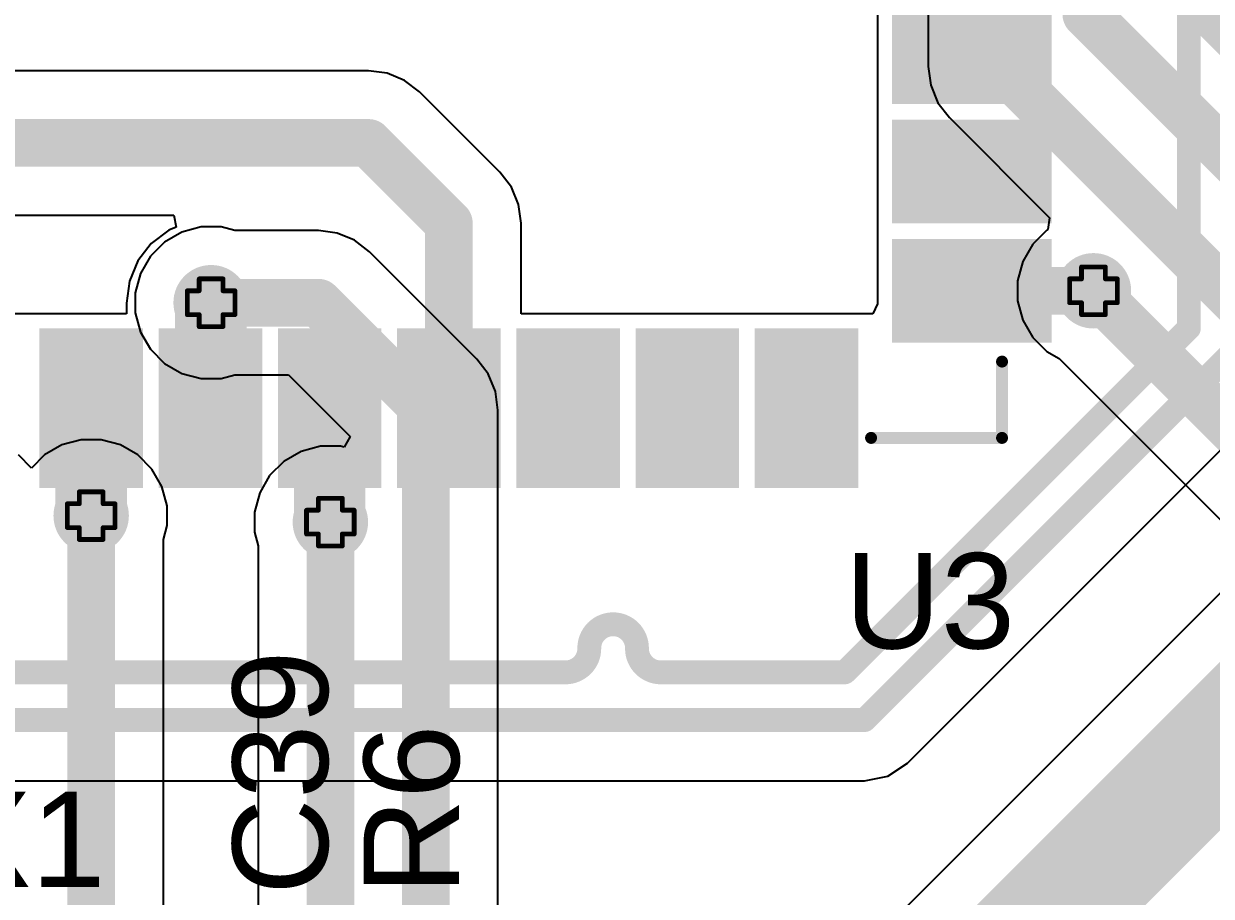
# Model space of a CAD drawing. Header units: inches. Extents: x -60 to 307, y -25 to 134.
# Drawn here: x 21.65 to 34.3, y 24.67 to 33.96 of the extents above; entities that cross this region are included whole.
import ezdxf

# ---------------------------------------------------------------- set-up
doc = ezdxf.new("R2010")
doc.units = ezdxf.units.IN
for name, color, linetype in [('BOARD OUTLINE', 216, 'Continuous'), ('Bottom Layer', 5, 'Continuous'), ('Bottom Solder', 6, 'Continuous'), ('Drill Drawing', 1, 'Continuous'), ('Top Layer', 1, 'Continuous'), ('Top Overlay', 2, 'Continuous'), ('Top Paste', 8, 'Continuous'), ('Top Solder', 216, 'Continuous'), ('Via Holes', 16, 'Continuous')]:
    doc.layers.add(name, color=color, linetype=linetype)
doc.styles.add('Arial', font='', dxfattribs={"height": 0.2})
doc.styles.get('Arial').set_extended_font_data('Arial')

# ---------------------------------------------------------------- blocks, each defined once
blk = doc.blocks.new('41_SMD_M______10')
at = {"layer": 'Top Layer'}
for points in [[(8.00000051, -4.63999961), (9.500000049999999, -4.63999961), (9.500000049999999, -5.54000035), (8.00000051, -5.54000035)], [(8.00000051, -5.90999961), (9.500000049999999, -5.90999961), (9.500000049999999, -6.810000349999999), (8.00000051, -6.810000349999999)], [(8.00000051, -7.179999609999999), (9.500000049999999, -7.179999609999999), (9.500000049999999, -8.080000349999999), (8.00000051, -8.080000349999999)], [(-1.07999911, -9.62999979), (-1.07999911, -8.13000025), (-0.1799983699999999, -8.13000025), (-0.1799983700000001, -9.62999979)], [(0.1900008899999999, -9.62999979), (0.1900008900000001, -8.13000025), (1.09000163, -8.13000025), (1.09000163, -9.62999979)], [(1.46000089, -9.62999979), (1.46000089, -8.13000025), (2.36000163, -8.13000025), (2.36000163, -9.62999979)], [(2.73000089, -9.62999979), (2.73000089, -8.13000025), (3.63000163, -8.13000025), (3.63000163, -9.62999979)], [(4.00000089, -9.62999979), (4.00000089, -8.13000025), (4.900001629999999, -8.13000025), (4.900001629999999, -9.62999979)], [(5.270000889999999, -9.62999979), (5.270000889999999, -8.13000025), (6.17000163, -8.13000025), (6.17000163, -9.62999979)], [(6.54000089, -9.62999979), (6.54000089, -8.13000025), (7.44000163, -8.13000025), (7.44000163, -9.62999979)]]:
    blk.add_hatch(color=1, dxfattribs=at).paths.add_polyline_path(points)
at = {"layer": 'Top Paste'}
for points in [[(8.00000051, -4.63999961), (9.500000049999999, -4.63999961), (9.500000049999999, -5.54000035), (8.00000051, -5.54000035)], [(8.00000051, -5.90999961), (9.500000049999999, -5.90999961), (9.500000049999999, -6.810000349999999), (8.00000051, -6.810000349999999)], [(8.00000051, -7.179999609999999), (9.500000049999999, -7.179999609999999), (9.500000049999999, -8.080000349999999), (8.00000051, -8.080000349999999)], [(-1.07999911, -9.62999979), (-1.07999911, -8.13000025), (-0.1799983699999999, -8.13000025), (-0.1799983700000001, -9.62999979)], [(0.1900008899999999, -9.62999979), (0.1900008900000001, -8.13000025), (1.09000163, -8.13000025), (1.09000163, -9.62999979)], [(1.46000089, -9.62999979), (1.46000089, -8.13000025), (2.36000163, -8.13000025), (2.36000163, -9.62999979)], [(2.73000089, -9.62999979), (2.73000089, -8.13000025), (3.63000163, -8.13000025), (3.63000163, -9.62999979)], [(4.00000089, -9.62999979), (4.00000089, -8.13000025), (4.900001629999999, -8.13000025), (4.900001629999999, -9.62999979)], [(5.270000889999999, -9.62999979), (5.270000889999999, -8.13000025), (6.17000163, -8.13000025), (6.17000163, -9.62999979)], [(6.54000089, -9.62999979), (6.54000089, -8.13000025), (7.44000163, -8.13000025), (7.44000163, -9.62999979)]]:
    blk.add_hatch(color=8, dxfattribs=at).paths.add_polyline_path(points)
at = {"layer": 'Top Solder'}
for points in [[(7.89840051, -4.53839961), (9.601600049999998, -4.53839961), (9.601600049999998, -5.64160035), (7.89840051, -5.64160035)], [(7.89840051, -5.808399609999999), (9.601600049999998, -5.808399609999999), (9.601600049999998, -6.91160035), (7.89840051, -6.91160035)], [(7.89840051, -7.078399609999999), (9.601600049999998, -7.078399609999999), (9.601600049999998, -8.18160035), (7.89840051, -8.18160035)], [(-1.18159911, -9.731599789999999), (-1.18159911, -8.02840025), (-0.0783983699999999, -8.02840025), (-0.0783983700000001, -9.731599789999999)], [(0.0884008899999999, -9.731599789999999), (0.0884008900000001, -8.02840025), (1.19160163, -8.02840025), (1.19160163, -9.731599789999999)], [(1.35840089, -9.731599789999999), (1.35840089, -8.02840025), (2.46160163, -8.02840025), (2.46160163, -9.731599789999999)], [(2.62840089, -9.731599789999999), (2.62840089, -8.02840025), (3.73160163, -8.02840025), (3.73160163, -9.731599789999999)], [(3.89840089, -9.731599789999999), (3.89840089, -8.02840025), (5.00160163, -8.02840025), (5.00160163, -9.731599789999999)], [(5.16840089, -9.731599789999999), (5.16840089, -8.02840025), (6.27160163, -8.02840025), (6.27160163, -9.731599789999999)], [(6.43840089, -9.731599789999999), (6.43840089, -8.02840025), (7.54160163, -8.02840025), (7.54160163, -9.731599789999999)]]:
    blk.add_hatch(color=216, dxfattribs=at).paths.add_polyline_path(points)
at = {"layer": 'Top Overlay', "const_width": 0.127}
for points in [[(9.0718005, -9.19680152), (9.0718005, -8.38400152)], [(7.67679948, -9.19680152), (9.0718005, -9.19680152)]]:
    blk.add_lwpolyline(points, dxfattribs=at)
at = {"layer": 'Top Overlay', "const_width": 0.0635}
for points in [[(9.0400505, -8.38400152, 1), (9.103550499999999, -8.38400152, 1)], [(7.645049479999999, -9.19680152, 1), (7.708549479999999, -9.19680152, 1)], [(9.0400505, -9.19680152, 1), (9.103550499999999, -9.19680152, 1)], [(9.0400505, -9.19680152, 1), (9.103550499999999, -9.19680152, 1)]]:
    blk.add_lwpolyline(points, format="xyb", close=True, dxfattribs=at)

msp = doc.modelspace()

# ---------------------------------------------------------------- hatches: boundary and pattern name
at = {"layer": 'Bottom Layer'}
h = msp.add_hatch(color=5, dxfattribs=at)
edge = h.paths.add_edge_path()
edge.add_arc((33.04539999999999, 31.115), 0.2999994, 0, 360)
h = msp.add_hatch(color=5, dxfattribs=at)
edge = h.paths.add_edge_path()
edge.add_arc((23.6474, 30.988), 0.2999994, 0, 360)
h = msp.add_hatch(color=5, dxfattribs=at)
edge = h.paths.add_edge_path()
edge.add_arc((22.37000098, 28.72000098), 0.2999994, 0, 360)
h = msp.add_hatch(color=5, dxfattribs=at)
edge = h.paths.add_edge_path()
edge.add_arc((24.91755748, 28.65135748), 0.2999994, 0, 360)
at = {"layer": 'Bottom Solder'}
h = msp.add_hatch(color=6, dxfattribs=at)
edge = h.paths.add_edge_path()
edge.add_arc((33.04539999999999, 31.115), 0.4015993999999999, 0, 360)
h = msp.add_hatch(color=6, dxfattribs=at)
edge = h.paths.add_edge_path()
edge.add_arc((23.6474, 30.988), 0.4015993999999999, 0, 360)
h = msp.add_hatch(color=6, dxfattribs=at)
edge = h.paths.add_edge_path()
edge.add_arc((22.37000098, 28.72000098), 0.4015993999999999, 0, 360)
h = msp.add_hatch(color=6, dxfattribs=at)
edge = h.paths.add_edge_path()
edge.add_arc((24.91755748, 28.65135748), 0.4015993999999999, 0, 360)
at = {"layer": 'Top Layer'}
h = msp.add_hatch(color=1, dxfattribs=at)
edge = h.paths.add_edge_path()
edge.add_arc((33.04539999999999, 31.115), 0.2999994, 0, 360)
h = msp.add_hatch(color=1, dxfattribs=at)
edge = h.paths.add_edge_path()
edge.add_arc((23.6474, 30.988), 0.2999994, 0, 360)
h = msp.add_hatch(color=1, dxfattribs=at)
edge = h.paths.add_edge_path()
edge.add_arc((22.37000098, 28.72000098), 0.2999994, 0, 360)
h = msp.add_hatch(color=1, dxfattribs=at)
edge = h.paths.add_edge_path()
edge.add_arc((24.91755748, 28.65135748), 0.2999994, 0, 360)
at = {"layer": 'Top Solder'}
h = msp.add_hatch(color=216, dxfattribs=at)
edge = h.paths.add_edge_path()
edge.add_arc((33.04539999999999, 31.115), 0.4015993999999999, 0, 360)
h = msp.add_hatch(color=216, dxfattribs=at)
edge = h.paths.add_edge_path()
edge.add_arc((23.6474, 30.988), 0.4015993999999999, 0, 360)
h = msp.add_hatch(color=216, dxfattribs=at)
edge = h.paths.add_edge_path()
edge.add_arc((22.37000098, 28.72000098), 0.4015993999999999, 0, 360)
h = msp.add_hatch(color=216, dxfattribs=at)
edge = h.paths.add_edge_path()
edge.add_arc((24.91755748, 28.65135748), 0.4015993999999999, 0, 360)
at = {"layer": 'Via Holes'}
h = msp.add_hatch(color=7, dxfattribs=at)
edge = h.paths.add_edge_path()
edge.add_arc((33.04539999999999, 31.115), 0.1499997, 0, 360)
h = msp.add_hatch(color=7, dxfattribs=at)
edge = h.paths.add_edge_path()
edge.add_arc((23.6474, 30.988), 0.1499997, 0, 360)
h = msp.add_hatch(color=7, dxfattribs=at)
edge = h.paths.add_edge_path()
edge.add_arc((22.37000098, 28.72000098), 0.1499997, 0, 360)
h = msp.add_hatch(color=7, dxfattribs=at)
edge = h.paths.add_edge_path()
edge.add_arc((24.91755748, 28.65135748), 0.1499997, 0, 360)

# ---------------------------------------------------------------- linework, layer by layer
at = {"layer": 'BOARD OUTLINE', "const_width": 0.254}
msp.add_lwpolyline([(33.88973156, 54.23826084, -6.230382161824239), (11.98354728, 54.26044266)], format="xyb", dxfattribs=at)
at = {"layer": 'Bottom Layer'}
for p, q in [((31.28622394, 40.21191855999999), (31.28622394, 33.50259999999999)), ((31.28622394, 33.50259999999999), (31.31241134, 33.30367735999999)), ((31.31241134, 33.30367735999999), (31.389193, 33.11831069999999)), ((31.389193, 33.11831069999999), (31.51133398, 32.95913398)), ((31.51133398, 32.95913398), (32.5767192, 31.89374876)), ((32.5767192, 31.89374876), (32.56014316, 31.76783334)), ((23.5410248, 31.7959994), (23.33552356, 31.74093474)), ((23.7537752, 31.7959994), (23.5410248, 31.7959994)), ((23.90090216, 31.75657606), (23.7537752, 31.7959994)), ((24.7904, 31.75657606), (23.90090216, 31.75657606)), ((24.98932264, 31.73038866), (24.7904, 31.75657606)), ((32.54927704, 31.76155954), (32.39884046, 31.61112296)), ((32.56014316, 31.76783334), (32.54927704, 31.76155954)), ((23.15127704, 31.63455954), (23.00084046, 31.48412296)), ((23.33552356, 31.74093474), (23.15127704, 31.63455954)), ((25.1746893, 31.653607), (24.98932264, 31.73038866)), ((25.33386602, 31.53146602), (25.1746893, 31.653607)), ((26.47686602, 30.38846602), (25.33386602, 31.53146602)), ((32.39884046, 31.61112296), (32.29246526, 31.42687644)), ((23.00084046, 31.48412296), (22.89446526, 31.29987643999999)), ((32.29246526, 31.42687644), (32.23740059999999, 31.2213752)), ((22.89446526, 31.29987643999999), (22.8394006, 31.0943752)), ((32.23740059999999, 31.2213752), (32.23740059999999, 31.0086248)), ((22.8394006, 31.0943752), (22.8394006, 30.8816248)), ((32.23740059999999, 31.0086248), (32.29246526, 30.80312356)), ((22.8394006, 30.8816248), (22.89446526, 30.67612356)), ((32.29246526, 30.80312356), (32.39884046, 30.61887704)), ((22.89446526, 30.67612356), (23.00084046, 30.49187704)), ((32.39884046, 30.61887704), (32.54927704, 30.46844046)), ((23.00084046, 30.49187704), (23.15127704, 30.34144046)), ((26.599007, 30.2292893), (26.47686602, 30.38846602)), ((32.54927704, 30.46844046), (32.68118432, 30.39228364)), ((32.68118432, 30.39228364), (44.12092776, 18.95254274)), ((23.15127704, 30.34144046), (23.33552356, 30.23506526)), ((23.33552356, 30.23506526), (23.5410248, 30.1800006)), ((23.5410248, 30.1800006), (23.7537752, 30.1800006)), ((23.7537752, 30.1800006), (23.90090216, 30.21942394)), ((23.90090216, 30.21942394), (24.47204402, 30.21942394)), ((24.47204402, 30.21942394), (25.1287026, 29.56276536)), ((26.67578866, 30.04392264), (26.599007, 30.2292893)), ((26.70197606, 29.845), (26.67578866, 30.04392264)), ((26.70197606, 23.1929178), (26.70197606, 29.845)), ((22.05812454, 29.47293572), (21.87387802, 29.36656052)), ((22.26362578, 29.52800038), (22.05812454, 29.47293572)), ((22.47637618, 29.52800038), (22.26362578, 29.52800038)), ((22.68187742, 29.47293572), (22.47637618, 29.52800038)), ((22.86612394, 29.36656052), (22.68187742, 29.47293572)), ((25.1287026, 29.56276536), (25.06296232, 29.4488997)), ((21.73500098, 29.22768348), (21.59612394, 29.36656052)), ((21.87387802, 29.36656052), (21.73500098, 29.22768348)), ((23.01656052, 29.21612394), (22.86612394, 29.36656052)), ((24.60568104, 29.40429222), (24.42143452, 29.29791702)), ((24.81118228, 29.45935688), (24.60568104, 29.40429222)), ((25.02393268, 29.45935688), (24.81118228, 29.45935688)), ((25.06296232, 29.4488997), (25.02393268, 29.45935688)), ((24.42143452, 29.29791702), (24.27099794, 29.14748044)), ((23.12293572, 29.03187742), (23.01656052, 29.21612394)), ((24.27099794, 29.14748044), (24.16462274, 28.96323392)), ((23.17800038, 28.82637618), (23.12293572, 29.03187742)), ((24.16462274, 28.96323392), (24.10955808, 28.75773268)), ((23.17800038, 28.61362578), (23.17800038, 28.82637618)), ((24.10955808, 28.75773268), (24.10955808, 28.54498228)), ((23.13857704, 28.46649881999999), (23.17800038, 28.61362578)), ((23.13857704, 22.71215422), (23.13857704, 28.46649881999999)), ((24.10955808, 28.54498228), (24.14898142, 28.39785532)), ((24.14898142, 28.39785532), (24.14898142, 22.6535996))]:
    msp.add_line(p, q, dxfattribs=at)
at = {"layer": 'Bottom Layer', "const_width": 0.508}
for points in [[(32.9692, 34.0614), (32.9692, 42.545)], [(32.0548, 33.50259999999999), (32.0548, 40.530272)], [(33.8836, 34.4932), (43.688, 24.6888)], [(32.9692, 34.0614), (43.2562, 23.7744)], [(32.0548, 33.50259999999999), (43.4594, 22.098)], [(33.04539999999999, 31.115), (44.6644014, 19.4959986)], [(23.6474, 30.988), (24.7904, 30.988)], [(24.7904, 30.988), (25.9334, 29.845)], [(25.9334, 17.2974), (25.9334, 29.845)], [(22.37000098, 20.79799752), (22.37000098, 28.72000098)], [(24.91755748, 17.47005904), (24.91755748, 28.65135748)]]:
    msp.add_lwpolyline(points, dxfattribs=at)
at = {"layer": 'Bottom Layer', "const_width": 0.254}
for points in [[(32.8422, 34.0614, 1), (33.0962, 34.0614, 1)], [(32.8422, 34.0614, 1), (33.0962, 34.0614, 1)], [(31.92779999999999, 33.50259999999999, 1), (32.1818, 33.50259999999999, 1)], [(31.92779999999999, 33.50259999999999, 1), (32.1818, 33.50259999999999, 1)], [(32.9184, 31.115, 1), (33.1724, 31.115, 1)], [(23.5204, 30.988, 1), (23.7744, 30.988, 1)], [(24.6634, 30.988, 1), (24.9174, 30.988, 1)], [(24.6634, 30.988, 1), (24.9174, 30.988, 1)], [(25.8064, 29.845, 1), (26.0604, 29.845, 1)], [(25.8064, 29.845, 1), (26.0604, 29.845, 1)], [(22.24300098, 28.72000098, 1), (22.49700098, 28.72000098, 1)], [(24.79055748, 28.65135748, 1), (25.04455748, 28.65135748, 1)]]:
    msp.add_lwpolyline(points, format="xyb", close=True, dxfattribs=at)
at = {"layer": 'Drill Drawing', "const_width": 0.0508}
for points in [[(32.9184, 31.242), (32.9184, 31.369)], [(32.9184, 31.369), (33.1724, 31.369)], [(33.1724, 31.242), (33.1724, 31.369)], [(23.5204, 31.115), (23.5204, 31.242)], [(23.5204, 31.242), (23.7744, 31.242)], [(23.7744, 31.115), (23.7744, 31.242)], [(32.7914, 30.988), (32.7914, 31.242)], [(32.7914, 31.242), (32.9184, 31.242)], [(33.1724, 31.242), (33.2994, 31.242)], [(33.2994, 30.988), (33.2994, 31.242)], [(23.3934, 30.861), (23.3934, 31.115)], [(23.3934, 31.115), (23.5204, 31.115)], [(23.7744, 31.115), (23.9014, 31.115)], [(23.9014, 30.861), (23.9014, 31.115)], [(32.7914, 30.988), (32.9184, 30.988)], [(32.9184, 30.861), (32.9184, 30.988)], [(33.1724, 30.988), (33.2994, 30.988)], [(33.1724, 30.861), (33.1724, 30.988)], [(23.3934, 30.861), (23.5204, 30.861)], [(23.5204, 30.734), (23.5204, 30.861)], [(23.7744, 30.861), (23.9014, 30.861)], [(23.7744, 30.734), (23.7744, 30.861)], [(32.9184, 30.861), (33.1724, 30.861)], [(23.5204, 30.734), (23.7744, 30.734)], [(22.24300098, 28.84700098), (22.24300098, 28.97400098)], [(22.24300098, 28.97400098), (22.49700098, 28.97400098)], [(22.49700098, 28.84700098), (22.49700098, 28.97400098)], [(22.11600098, 28.59300098), (22.11600098, 28.84700098)], [(22.11600098, 28.84700098), (22.24300098, 28.84700098)], [(22.49700098, 28.84700098), (22.62400098, 28.84700098)], [(22.62400098, 28.59300098), (22.62400098, 28.84700098)], [(24.79055748, 28.77835748), (24.79055748, 28.90535748)], [(24.79055748, 28.90535748), (25.04455748, 28.90535748)], [(25.04455748, 28.77835748), (25.04455748, 28.90535748)], [(24.66355748, 28.52435748), (24.66355748, 28.77835748)], [(24.66355748, 28.77835748), (24.79055748, 28.77835748)], [(25.04455748, 28.77835748), (25.17155748, 28.77835748)], [(25.17155748, 28.52435748), (25.17155748, 28.77835748)], [(22.11600098, 28.59300098), (22.24300098, 28.59300098)], [(22.24300098, 28.46600098), (22.24300098, 28.59300098)], [(22.49700098, 28.59300098), (22.62400098, 28.59300098)], [(22.49700098, 28.46600098), (22.49700098, 28.59300098)], [(22.24300098, 28.46600098), (22.49700098, 28.46600098)], [(24.66355748, 28.52435748), (24.79055748, 28.52435748)], [(24.79055748, 28.39735748), (24.79055748, 28.52435748)], [(25.04455748, 28.52435748), (25.17155748, 28.52435748)], [(25.04455748, 28.39735748), (25.04455748, 28.52435748)], [(24.79055748, 28.39735748), (25.04455748, 28.39735748)]]:
    msp.add_lwpolyline(points, dxfattribs=at)
at = {"layer": 'Drill Drawing', "const_width": 0.0254}
for points in [[(32.9057, 31.369, 1), (32.9311, 31.369, 1)], [(32.9057, 31.369, 1), (32.9311, 31.369, 1)], [(33.1597, 31.369, 1), (33.1851, 31.369, 1)], [(33.1597, 31.369, 1), (33.1851, 31.369, 1)], [(23.5077, 31.242, 1), (23.5331, 31.242, 1)], [(23.5077, 31.242, 1), (23.5331, 31.242, 1)], [(23.7617, 31.242, 1), (23.7871, 31.242, 1)], [(23.7617, 31.242, 1), (23.7871, 31.242, 1)], [(32.7787, 31.242, 1), (32.8041, 31.242, 1)], [(32.7787, 31.242, 1), (32.8041, 31.242, 1)], [(32.9057, 31.242, 1), (32.9311, 31.242, 1)], [(32.9057, 31.242, 1), (32.9311, 31.242, 1)], [(33.1597, 31.242, 1), (33.1851, 31.242, 1)], [(33.1597, 31.242, 1), (33.1851, 31.242, 1)], [(33.2867, 31.242, 1), (33.3121, 31.242, 1)], [(33.2867, 31.242, 1), (33.3121, 31.242, 1)], [(23.3807, 31.115, 1), (23.4061, 31.115, 1)], [(23.3807, 31.115, 1), (23.4061, 31.115, 1)], [(23.5077, 31.115, 1), (23.5331, 31.115, 1)], [(23.5077, 31.115, 1), (23.5331, 31.115, 1)], [(23.7617, 31.115, 1), (23.7871, 31.115, 1)], [(23.7617, 31.115, 1), (23.7871, 31.115, 1)], [(23.8887, 31.115, 1), (23.9141, 31.115, 1)], [(23.8887, 31.115, 1), (23.9141, 31.115, 1)], [(32.7787, 30.988, 1), (32.8041, 30.988, 1)], [(32.7787, 30.988, 1), (32.8041, 30.988, 1)], [(32.9057, 30.988, 1), (32.9311, 30.988, 1)], [(32.9057, 30.988, 1), (32.9311, 30.988, 1)], [(33.1597, 30.988, 1), (33.1851, 30.988, 1)], [(33.1597, 30.988, 1), (33.1851, 30.988, 1)], [(33.2867, 30.988, 1), (33.3121, 30.988, 1)], [(33.2867, 30.988, 1), (33.3121, 30.988, 1)], [(23.3807, 30.861, 1), (23.4061, 30.861, 1)], [(23.3807, 30.861, 1), (23.4061, 30.861, 1)], [(23.5077, 30.861, 1), (23.5331, 30.861, 1)], [(23.5077, 30.861, 1), (23.5331, 30.861, 1)], [(23.7617, 30.861, 1), (23.7871, 30.861, 1)], [(23.7617, 30.861, 1), (23.7871, 30.861, 1)], [(23.8887, 30.861, 1), (23.9141, 30.861, 1)], [(23.8887, 30.861, 1), (23.9141, 30.861, 1)], [(32.9057, 30.861, 1), (32.9311, 30.861, 1)], [(32.9057, 30.861, 1), (32.9311, 30.861, 1)], [(33.1597, 30.861, 1), (33.1851, 30.861, 1)], [(33.1597, 30.861, 1), (33.1851, 30.861, 1)], [(23.5077, 30.734, 1), (23.5331, 30.734, 1)], [(23.5077, 30.734, 1), (23.5331, 30.734, 1)], [(23.7617, 30.734, 1), (23.7871, 30.734, 1)], [(23.7617, 30.734, 1), (23.7871, 30.734, 1)], [(22.23030098, 28.97400098, 1), (22.25570098, 28.97400098, 1)], [(22.23030098, 28.97400098, 1), (22.25570098, 28.97400098, 1)], [(22.48430098, 28.97400098, 1), (22.50970098, 28.97400098, 1)], [(22.48430098, 28.97400098, 1), (22.50970098, 28.97400098, 1)], [(22.10330098, 28.84700098, 1), (22.12870098, 28.84700098, 1)], [(22.10330098, 28.84700098, 1), (22.12870098, 28.84700098, 1)], [(22.23030098, 28.84700098, 1), (22.25570098, 28.84700098, 1)], [(22.23030098, 28.84700098, 1), (22.25570098, 28.84700098, 1)], [(22.48430098, 28.84700098, 1), (22.50970098, 28.84700098, 1)], [(22.48430098, 28.84700098, 1), (22.50970098, 28.84700098, 1)], [(22.61130098, 28.84700098, 1), (22.63670098, 28.84700098, 1)], [(22.61130098, 28.84700098, 1), (22.63670098, 28.84700098, 1)], [(24.77785748, 28.90535748, 1), (24.80325748, 28.90535748, 1)], [(24.77785748, 28.90535748, 1), (24.80325748, 28.90535748, 1)], [(25.03185748, 28.90535748, 1), (25.05725748, 28.90535748, 1)], [(25.03185748, 28.90535748, 1), (25.05725748, 28.90535748, 1)], [(24.65085748, 28.77835748, 1), (24.67625748, 28.77835748, 1)], [(24.65085748, 28.77835748, 1), (24.67625748, 28.77835748, 1)], [(24.77785748, 28.77835748, 1), (24.80325748, 28.77835748, 1)], [(24.77785748, 28.77835748, 1), (24.80325748, 28.77835748, 1)], [(25.03185748, 28.77835748, 1), (25.05725748, 28.77835748, 1)], [(25.03185748, 28.77835748, 1), (25.05725748, 28.77835748, 1)], [(25.15885748, 28.77835748, 1), (25.18425748, 28.77835748, 1)], [(25.15885748, 28.77835748, 1), (25.18425748, 28.77835748, 1)], [(22.10330098, 28.59300098, 1), (22.12870098, 28.59300098, 1)], [(22.10330098, 28.59300098, 1), (22.12870098, 28.59300098, 1)], [(22.23030098, 28.59300098, 1), (22.25570098, 28.59300098, 1)], [(22.23030098, 28.59300098, 1), (22.25570098, 28.59300098, 1)], [(22.48430098, 28.59300098, 1), (22.50970098, 28.59300098, 1)], [(22.48430098, 28.59300098, 1), (22.50970098, 28.59300098, 1)], [(22.61130098, 28.59300098, 1), (22.63670098, 28.59300098, 1)], [(22.61130098, 28.59300098, 1), (22.63670098, 28.59300098, 1)], [(22.23030098, 28.46600098, 1), (22.25570098, 28.46600098, 1)], [(22.23030098, 28.46600098, 1), (22.25570098, 28.46600098, 1)], [(22.48430098, 28.46600098, 1), (22.50970098, 28.46600098, 1)], [(22.48430098, 28.46600098, 1), (22.50970098, 28.46600098, 1)], [(24.65085748, 28.52435748, 1), (24.67625748, 28.52435748, 1)], [(24.65085748, 28.52435748, 1), (24.67625748, 28.52435748, 1)], [(24.77785748, 28.52435748, 1), (24.80325748, 28.52435748, 1)], [(24.77785748, 28.52435748, 1), (24.80325748, 28.52435748, 1)], [(25.03185748, 28.52435748, 1), (25.05725748, 28.52435748, 1)], [(25.03185748, 28.52435748, 1), (25.05725748, 28.52435748, 1)], [(25.15885748, 28.52435748, 1), (25.18425748, 28.52435748, 1)], [(25.15885748, 28.52435748, 1), (25.18425748, 28.52435748, 1)], [(24.77785748, 28.39735748, 1), (24.80325748, 28.39735748, 1)], [(24.77785748, 28.39735748, 1), (24.80325748, 28.39735748, 1)], [(25.03185748, 28.39735748, 1), (25.05725748, 28.39735748, 1)], [(25.03185748, 28.39735748, 1), (25.05725748, 28.39735748, 1)]]:
    msp.add_lwpolyline(points, format="xyb", close=True, dxfattribs=at)
at = {"layer": 'Top Layer'}
for p, q in [((30.7460015, 34.2210009), (30.7460015, 32.9510009)), ((25.3238, 33.45837606), (17.72870216, 33.45837606)), ((25.52272264, 33.43218865999999), (25.3238, 33.45837606)), ((25.7080893, 33.355407), (25.52272264, 33.43218865999999)), ((25.86726602, 33.23326602), (25.7080893, 33.355407)), ((26.723467, 32.37706504), (25.86726602, 33.23326602)), ((30.7460015, 32.9510009), (30.7460015, 31.6810009)), ((26.84560798, 32.21788831999999), (26.723467, 32.37706504)), ((26.92238964, 32.03252165999999), (26.84560798, 32.21788831999999)), ((26.94857704, 31.83359902), (26.92238964, 32.03252165999999)), ((17.72870216, 31.92122394), (23.25070026, 31.92122394)), ((23.25070026, 31.92122394), (23.2759631, 31.79422394)), ((23.19536382, 31.76083818), (23.0096568, 31.61834164)), ((23.2759631, 31.79422394), (23.19536382, 31.76083818)), ((26.94857704, 30.86899846), (26.94857704, 31.83359902)), ((30.7460015, 31.6810009), (30.7460015, 30.97445926)), ((23.0096568, 31.61834164), (22.86716026, 31.43263462)), ((22.86716026, 31.43263462), (22.77758208, 31.21637394)), ((22.77758208, 31.21637394), (22.74702842, 30.98429922)), ((22.74702842, 30.86899846), (15.38100048, 30.86899846)), ((22.74702842, 30.98429922), (22.74702842, 30.86899846)), ((30.61899896, 30.86899846), (26.94857704, 30.86899846)), ((30.69399753999999, 30.869001), (30.61899896, 30.86899846)), ((30.7460015, 30.97445926), (30.69399753999999, 30.869001)), ((31.0648096, 26.0851904), (35.0272096, 30.0475904)), ((34.79560224, 28.29799776), (29.3167562, 22.81915172)), ((30.8547643, 25.9448427), (31.0648096, 26.0851904)), ((30.607, 25.89555908), (30.8547643, 25.9448427)), ((14.51757828, 25.89555908), (30.607, 25.89555908))]:
    msp.add_line(p, q, dxfattribs=at)
for points, const_width in [([(34.0614, 30.71581867999999), (34.0614, 39.24983514)], 0.254), ([(17.4752, 32.6898), (25.3238, 32.6898)], 0.508), ([(25.3238, 32.6898), (26.18000098, 31.83359902)], 0.508), ([(26.18000098, 29.86499996), (26.18000098, 31.83359902)], 0.508), ([(31.75, 31.115), (33.04539999999999, 31.115)], 0.508), ([(23.64369922, 29.8686982), (23.64369922, 30.98429922)], 0.7619999999999999), ([(23.64369922, 30.98429922), (23.6474, 30.988)], 0.508), ([(31.75, 31.115), (31.7604013, 31.1254013)], 0.254), ([(30.39658132, 27.051), (34.0614, 30.71581867999999)], 0.254), ([(30.607, 26.543), (34.56939999999999, 30.5054)], 0.254), ([(22.37000098, 28.72000098), (22.37000098, 29.86499996)], 0.7619999999999999), ([(24.91000098, 28.65891398), (24.91000098, 29.86499996)], 0.7619999999999999), ([(23.64000098, 29.86499996), (23.64369922, 29.8686982)], 0.508), ([(29.8196, 21.6916), (35.6108, 27.4828)], 1.27), ([(27.67540566, 27.305), (27.67540566, 27.30942468)], 0.254), ([(28.18340566, 27.305), (28.18340566, 27.30942468)], 0.254), ([(14.03898132, 27.051), (27.29439296, 27.051)], 0.254), ([(27.29439296, 27.051), (27.42140565999999, 27.051)], 0.254), ([(28.43740566, 27.051), (29.6418, 27.051)], 0.254), ([(29.6418, 27.051), (30.39658132, 27.051)], 0.254), ([(14.2494, 26.543), (30.607, 26.543)], 0.254)]:
    msp.add_lwpolyline(points, dxfattribs=dict(at, const_width=const_width))
for points, const_width in [([(25.1968, 32.6898, 1), (25.4508, 32.6898, 1)], 0.254), ([(25.1968, 32.6898, 1), (25.4508, 32.6898, 1)], 0.254), ([(26.05300098, 31.83359902, 1), (26.30700098, 31.83359902, 1)], 0.254), ([(26.05300098, 31.83359902, 1), (26.30700098, 31.83359902, 1)], 0.254), ([(31.623, 31.115, 1), (31.877, 31.115, 1)], 0.254), ([(32.9184, 31.115, 1), (33.1724, 31.115, 1)], 0.254), ([(23.45319922, 30.98429922, 1), (23.83419922, 30.98429922, 1)], 0.3809999999999999), ([(23.5204, 30.988, 1), (23.7744, 30.988, 1)], 0.254), ([(31.6865, 31.115, 1), (31.8135, 31.115, 1)], 0.127), ([(31.6969013, 31.1254013, 1), (31.8239013, 31.1254013, 1)], 0.127), ([(23.51669922, 30.98429922, 1), (23.77069922, 30.98429922, 1)], 0.254), ([(33.9979, 30.71581867999999, 1), (34.1249, 30.71581867999999, 1)], 0.127), ([(33.9979, 30.71581867999999, 1), (34.1249, 30.71581867999999, 1)], 0.127), ([(22.17950098, 29.86499996, 1), (22.56050098, 29.86499996, 1)], 0.3809999999999999), ([(23.45319922, 29.8686982, 1), (23.83419922, 29.8686982, 1)], 0.3809999999999999), ([(24.71950098, 29.86499996, 1), (25.10050098, 29.86499996, 1)], 0.3809999999999999), ([(23.51300098, 29.86499996, 1), (23.76700098, 29.86499996, 1)], 0.254), ([(23.51669922, 29.8686982, 1), (23.77069922, 29.8686982, 1)], 0.254), ([(26.05300098, 29.86499996, 1), (26.30700098, 29.86499996, 1)], 0.254), ([(22.17950098, 28.72000098, 1), (22.56050098, 28.72000098, 1)], 0.3809999999999999), ([(24.71950098, 28.65891398, 1), (25.10050098, 28.65891398, 1)], 0.3809999999999999), ([(27.61190566, 27.30942468, 1), (27.73890566, 27.30942468, 1)], 0.127), ([(27.61190566, 27.30942468, 1), (27.73890566, 27.30942468, 1)], 0.127), ([(27.61190566, 27.305, 1), (27.73890566, 27.305, 1)], 0.127), ([(27.61190566, 27.305, 1), (27.73890566, 27.305, 1)], 0.127), ([(28.11990566, 27.30942468, 1), (28.24690566, 27.30942468, 1)], 0.127), ([(28.11990566, 27.30942468, 1), (28.24690566, 27.30942468, 1)], 0.127), ([(28.11990566, 27.305, 1), (28.24690566, 27.305, 1)], 0.127), ([(28.11990566, 27.305, 1), (28.24690566, 27.305, 1)], 0.127), ([(27.23089296, 27.051, 1), (27.35789296, 27.051, 1)], 0.127), ([(27.23089296, 27.051, 1), (27.35789296, 27.051, 1)], 0.127), ([(27.35790566, 27.051, 1), (27.48490566, 27.051, 1)], 0.127), ([(27.35790566, 27.051, 1), (27.48490566, 27.051, 1)], 0.127), ([(28.37390566, 27.051, 1), (28.50090566, 27.051, 1)], 0.127), ([(28.37390566, 27.051, 1), (28.50090566, 27.051, 1)], 0.127), ([(29.5783, 27.051, 1), (29.7053, 27.051, 1)], 0.127), ([(29.5783, 27.051, 1), (29.7053, 27.051, 1)], 0.127), ([(30.33308132, 27.051, 1), (30.46008132, 27.051, 1)], 0.127), ([(30.33308132, 27.051, 1), (30.46008132, 27.051, 1)], 0.127), ([(30.54349999999999, 26.543, 1), (30.6705, 26.543, 1)], 0.127), ([(30.54349999999999, 26.543, 1), (30.6705, 26.543, 1)], 0.127)]:
    msp.add_lwpolyline(points, format="xyb", close=True, dxfattribs=dict(at, const_width=const_width))
at = {"layer": 'Top Layer', "const_width": 0.254}
for points in [[(27.67540566, 27.30942468, -0.9999999999999999), (28.18340566, 27.30942468)], [(27.67540566, 27.305, -0.4142135623730951), (27.42140565999999, 27.051)], [(28.43740566, 27.051, -0.4142135623730951), (28.18340566, 27.305)]]:
    msp.add_lwpolyline(points, format="xyb", dxfattribs=at)

# ---------------------------------------------------------------- block references
msp.add_blockref('41_SMD_M______10', (22.99999972, 38.74499998))

# ---------------------------------------------------------------- texts
at = {"layer": 'Top Overlay', "style": 'Arial'}
for s, p in [('U3', (30.3956085, 27.3051651)), ('X1', (20.7858868, 24.7651651))]:
    msp.add_text(s, height=1.016, dxfattribs=at).set_placement(p)
for s, p in [('C39', (24.89183236, 24.6807736)), ('R6', (26.2888349, 24.6806085))]:
    msp.add_text(s, height=1.016, rotation=90, dxfattribs=at).set_placement(p)

doc.saveas('drawing.dxf')
